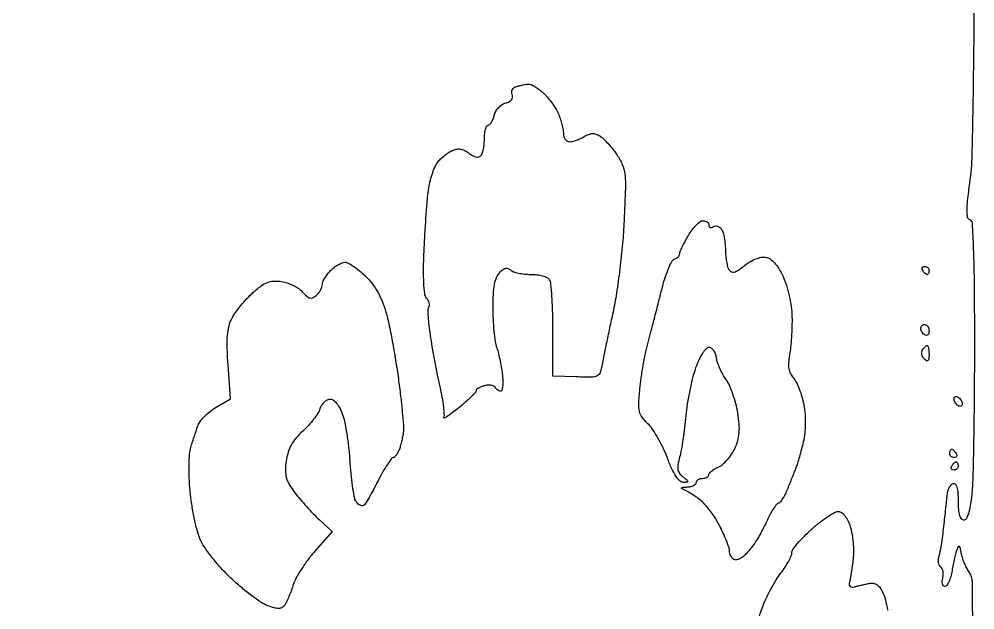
# Model space of a CAD drawing. Extents: x 0 to 102, y 0 to 135.
# Drawn here: x 82.06 to 101.52, y 55.1 to 67.13 of the extents above; entities that cross this region are included whole.
import ezdxf

# ---------------------------------------------------------------- set-up
doc = ezdxf.new("R2010")
doc.units = 0
doc.header["$MEASUREMENT"] = 0

msp = doc.modelspace()

# ---------------------------------------------------------------- linework, layer by layer
for points in [[(30.835569, 68.0607, 0.000004), (30.856286, 64.932268, 0.000002), (30.883525, 60.825814, 0.000002), (30.912326, 56.488502, 0.000002), (30.938318, 52.5789, -0.000116)], [(31.042661, 24.1956, 0.000001), (31.037549, 23.023692, 0.000001), (31.032419, 21.846099, 0.000001), (31.02793, 20.814404, 0.000005)], [(101.496038, 52.974702, 0.000597), (101.471966, 55.66107, 0.151355), (101.400123, 55.8849, -0.035377), (101.3526, 55.964129, -0.020897), (101.30682, 56.064539, -0.020845), (101.26931, 56.169142, -0.033327), (101.247127, 56.261391, 0.015041), (101.22798, 56.356117, 0.146138), (101.207871, 56.39126, 0.453736), (101.185931, 56.389256, 0.062187), (101.160776, 56.3436, 0.029883), (101.137855, 56.274345, 0.00783), (101.109557, 56.160785, 0.007925), (101.081358, 56.030216, 0.008042), (101.057458, 55.89945, -0.026172), (101.030662, 55.777922, -0.038785), (100.993597, 55.675392, -0.044249), (100.952512, 55.60243, -0.247236), (100.9141, 55.5822, -0.209006), (100.883176, 55.595717, -0.120277), (100.863081, 55.631878, -0.082144), (100.857379, 55.686552, -0.04898), (100.867691, 55.751316, 0.050632), (100.878372, 55.819857, 0.057959), (100.874241, 55.886009, 0.066781), (100.856824, 55.940097, 0.144069), (100.827888, 55.972364, -0.15499), (100.799489, 56.005424, -0.066477), (100.783826, 56.062151, -0.056795), (100.782205, 56.132084, -0.04751), (100.795887, 56.205098, 0.025027), (100.819119, 56.304252, 0.006141), (100.847109, 56.469471, 0.006273), (100.874512, 56.6598, 0.00623), (100.8972, 56.8512, -0.000201), (100.917423, 57.041394, -0.000212), (100.937431, 57.228101, -0.000203), (100.954809, 57.389002, -0.000967), (100.964948, 57.480869, -0.052768), (100.97937, 57.546189, -0.053649), (101.007097, 57.606657, -0.059089), (101.043202, 57.653645, -0.119524), (101.082506, 57.678269, -0.308355), (101.12532, 57.666121, -0.106326), (101.156847, 57.60619, -0.051765), (101.176019, 57.493812, -0.016386), (101.1816, 57.32355, 0.017412), (101.187793, 57.145779, 0.054634), (101.209014, 57.028357, 0.099428), (101.245028, 56.96021, 0.225308), (101.296448, 56.9358, 0.257349), (101.351084, 56.965915, 0.062252), (101.396531, 57.062722, 0.039159), (101.43475, 57.221445, 0.01347), (101.465648, 57.45581, 0.019574), (101.486989, 57.783675, 0.001993), (101.504034, 58.562888, 0.002489), (101.516026, 59.491886, 0.001982), (101.52, 60.49436, 0.001959), (101.515231, 61.711364, 0.007801), (101.497734, 62.457719, 0.00471), (101.472502, 62.97798, 0.306918), (101.420324, 63.046125, -0.268308), (101.375782, 63.096424, -0.050206), (101.362975, 63.223832, -0.028339), (101.374993, 63.435154, -0.006342), (101.420432, 63.793425, 0.028766), (101.468102, 64.37831, 0.002477), (101.496377, 65.8778, 0.002569), (101.514707, 67.969643, 0.00091)], [(97.119723, 54.92402, -0.023352), (97.191181, 55.142262, -0.019245), (97.268552, 55.324446, -0.013228), (97.369511, 55.524908, -0.013354), (97.477112, 55.712966, -0.026304), (97.574178, 55.855149, 0.017983), (97.659673, 55.976016, 0.020887), (97.731825, 56.096956, 0.020426), (97.783828, 56.203172, 0.105035), (97.797106, 56.266985, -0.158714), (97.818136, 56.332491, -0.018114), (97.91478, 56.456587, -0.020438), (98.044554, 56.599066, -0.015295), (98.198393, 56.74545, -0.016188), (98.362636, 56.883121, -0.020271), (98.523879, 56.999382, -0.018896), (98.664208, 57.084721, -0.127838), (98.742226, 57.105, -0.152822), (98.808079, 57.084391, -0.073406), (98.873321, 57.023228, -0.055958), (98.933862, 56.926515, -0.032194), (98.985311, 56.798868, -0.03657), (99.021034, 56.656392, -0.020742), (99.044291, 56.479992, -0.020623), (99.053034, 56.299346, -0.031779), (99.044217, 56.143218, -0.004017), (99.0258, 56.000099, -0.004172), (99.005302, 55.859094, -0.004023), (98.985572, 55.737413, -0.018066), (98.970896, 55.6668, 0.076412), (98.966396, 55.616096, 0.184394), (98.981796, 55.582401, 0.183758), (99.015784, 55.567469, 0.07584), (99.0666, 55.572614, -0.003966), (99.127491, 55.587797, -0.00181), (99.207255, 55.60671, -0.001792), (99.291437, 55.626032, -0.002467), (99.367225, 55.642748, -0.086848), (99.45464, 55.64615, -0.119901), (99.527486, 55.617642, -0.092555), (99.591936, 55.551775, -0.036257), (99.655082, 55.440834, -0.053858), (99.700971, 55.310012, -0.015186), (99.743844, 55.097846, -0.015121)]]:
    msp.add_lwpolyline(points, format="xyb")
for points in [[(92.433491, 65.808986, -0.134631), (92.482252, 65.801014, -0.027704), (92.560058, 65.760002, -0.027289), (92.647813, 65.700599, -0.022727), (92.734333, 65.62845, -0.030837), (92.821456, 65.538354, -0.020034), (92.911082, 65.424505, -0.020152), (92.989923, 65.305868, -0.035715), (93.043592, 65.201469, -0.021669), (93.082265, 65.098761, -0.017634), (93.114929, 64.985816, -0.017986), (93.137619, 64.87951, -0.043607), (93.1446, 64.799619, 0.075646), (93.154223, 64.73638, 0.089567), (93.182142, 64.68284, 0.101157), (93.223729, 64.647106, 0.127743), (93.272648, 64.6344, 0.059866), (93.333588, 64.641723, 0.025427), (93.412533, 64.665283, 0.024715), (93.495192, 64.699287, 0.029645), (93.56904, 64.739533, -0.043969), (93.656434, 64.783966, -0.085384), (93.732761, 64.800404, -0.091973), (93.80637, 64.789907, -0.057921), (93.885142, 64.752745, -0.052065), (93.955348, 64.698196, -0.01651), (94.048074, 64.603178, -0.016285), (94.145122, 64.489723, -0.017425), (94.232315, 64.372662, -0.048716), (94.345155, 64.169979, -0.075229), (94.396695, 63.976601, -0.035663), (94.40786, 63.690431, -0.00383), (94.381335, 63.027, -0.010725), (94.349266, 62.563423, -0.007566), (94.29419, 62.044054, -0.00764), (94.226389, 61.548812, -0.015915), (94.155439, 61.1658, 0.001377), (94.08494, 60.838633, 0.001499), (94.018236, 60.520196, 0.001405), (93.962694, 60.247148, 0.007382), (93.934816, 60.096598, -0.039101), (93.894065, 59.934642, -0.202942), (93.834222, 59.867111, -0.111554), (93.722808, 59.841839, -0.008433), (93.411397, 59.846824), (92.9331, 59.862551), (92.9331, 60.789125, 0.006863), (92.928122, 61.151785, 0.009688), (92.912995, 61.474583, 0.006307), (92.891798, 61.742961, 0.121336), (92.864657, 61.82145, 0.143888), (92.817261, 61.862235, 0.039181), (92.723351, 61.896136, 0.036236), (92.605899, 61.919416, 0.030818), (92.479727, 61.9272, -0.025916), (92.351966, 61.933827, -0.028589), (92.229759, 61.953649, -0.029693), (92.128541, 61.982463, -0.112647), (92.073201, 62.017239, 0.104095), (92.023902, 62.049394, 0.145789), (91.971807, 62.053621, 0.105599), (91.913508, 62.027658, 0.039019), (91.844781, 61.968896, 0.098212), (91.780036, 61.872113, 0.050498), (91.737756, 61.731913, 0.034989), (91.713652, 61.535375, 0.013022), (91.7064, 61.256981, 0.012796), (91.712481, 61.019413, 0.012387), (91.73071, 60.779875, 0.012393), (91.757184, 60.570049, 0.043806), (91.789156, 60.438174, -0.020555), (91.823224, 60.32159, -0.010285), (91.857144, 60.171757, -0.010193), (91.885938, 60.015016, -0.014817), (91.904393, 59.87565, -0.019994), (91.911949, 59.754027, -0.033358), (91.907375, 59.651592, -0.037199), (91.893403, 59.577212, -0.339943), (91.86893, 59.5584, -0.094106), (91.839449, 59.563998, -0.052884), (91.807027, 59.580918, -0.050188), (91.776771, 59.605735, -0.057558), (91.753609, 59.635058, 0.15438), (91.723209, 59.661234, 0.064046), (91.670471, 59.676206, 0.054994), (91.605323, 59.678737, 0.046215), (91.537116, 59.667491, 0.031501), (91.472362, 59.646121, 0.043284), (91.417678, 59.618463, 0.050345), (91.379355, 59.589004, 0.20657), (91.368, 59.562692, -0.192279), (91.353883, 59.527339, -0.009539), (91.264243, 59.43653, -0.014249), (91.150122, 59.331423, -0.009715), (91.014785, 59.218267, -0.00656), (90.882317, 59.114643, -0.01511), (90.779414, 59.041104, -0.029082), (90.717834, 59.004848, -0.755643), (90.709524, 59.013758, 0.154878), (90.723009, 59.069755, 0.011035), (90.70793, 59.231326, 0.014707), (90.679512, 59.426575, 0.010538), (90.636761, 59.643, -0.004577), (90.584906, 59.889987, -0.002903), (90.528791, 60.178679, -0.002915), (90.476985, 60.46281, -0.005385), (90.438722, 60.694386, -0.010228), (90.412403, 60.891818, -0.014097), (90.397416, 61.070084, -0.010685), (90.392357, 61.21744, -0.142585), (90.406683, 61.269142, 0.134238), (90.417329, 61.305251, 0.066347), (90.411911, 61.353125, 0.058545), (90.392358, 61.404736, 0.053456), (90.36089, 61.452152, -0.14491), (90.322649, 61.541378, -0.016461), (90.303993, 61.762487, -0.016455), (90.298542, 62.059506, -0.007786), (90.310085, 62.442496, -0.003818), (90.329539, 62.80692, -0.003734), (90.35468, 63.173691, -0.003679), (90.381518, 63.495263, -0.014038), (90.405347, 63.695078, -0.025916), (90.43644, 63.849579, -0.023103), (90.484306, 64.006194, -0.023779), (90.540595, 64.142993, -0.063628), (90.59692, 64.231843, -0.033958), (90.661563, 64.299861, -0.023475), (90.743082, 64.367968, -0.02375), (90.828031, 64.42628, -0.044014), (90.9027, 64.463845, -0.064794), (90.984964, 64.484739, -0.076406), (91.06518, 64.482075, -0.074973), (91.142086, 64.455269, -0.059444), (91.214619, 64.405242, 0.049856), (91.275881, 64.361237, 0.057584), (91.341832, 64.33271, 0.066556), (91.402397, 64.322919, 0.146265), (91.447269, 64.335005, 0.154637), (91.482004, 64.375385, 0.03745), (91.510783, 64.459772, 0.034891), (91.530591, 64.566175, 0.028583), (91.5372, 64.681693, -0.024471), (91.542663, 64.793251, -0.038937), (91.559357, 64.887287, -0.046029), (91.583458, 64.954241, -0.291151), (91.612629, 64.9728, 0.202578), (91.645109, 64.986523, 0.053132), (91.680748, 65.031959, 0.045179), (91.713722, 65.097085, 0.033131), (91.738603, 65.174191, -0.070446), (91.771388, 65.254736, -0.05571), (91.827503, 65.330336, -0.056953), (91.89723, 65.389927, -0.084606), (91.970263, 65.422944, 0.053265), (92.045074, 65.451292, 0.113309), (92.092372, 65.490671, 0.144478), (92.111101, 65.539851, 0.111284), (92.102777, 65.596953, -0.097197), (92.093356, 65.650983, -0.126073), (92.106814, 65.699234, -0.118577), (92.142747, 65.737128, -0.079711), (92.197539, 65.761386, -0.008127), (92.25921, 65.776573, -0.006536), (92.325986, 65.790956, -0.006612), (92.388048, 65.802624, -0.016757)], [(95.987056, 63.027, -0.073968), (96.032352, 63.020262, -0.088191), (96.070778, 63.000682, -0.100617), (96.096466, 62.971573, -0.13137), (96.1056, 62.937407, 0.126017), (96.11313, 62.908004, 0.188844), (96.13323, 62.891208, 0.148061), (96.163672, 62.890331, 0.072223), (96.199659, 62.905946, -0.123544), (96.241212, 62.919153, -0.099558), (96.28778, 62.912753, -0.089711), (96.332258, 62.887641, -0.078477), (96.367563, 62.847489, -0.073377), (96.396227, 62.782977, -0.022125), (96.420478, 62.678169, -0.02165), (96.437575, 62.556712, -0.021955), (96.444, 62.4348, 0.021016), (96.450175, 62.313291, 0.021177), (96.466526, 62.193043, 0.021554), (96.489673, 62.089823, 0.075505), (96.517045, 62.027599, 0.143083), (96.564996, 61.985423, 0.178587), (96.62369, 61.980498, 0.085245), (96.705278, 62.018888, 0.017484), (96.833, 62.114948, -0.03844), (96.941163, 62.189419, -0.037412), (97.060412, 62.247219, -0.039943), (97.173691, 62.281852, -0.093524), (97.261869, 62.28453, -0.111256), (97.351757, 62.248861, -0.059507), (97.442174, 62.169843, -0.046994), (97.531162, 62.050268, -0.02662), (97.616621, 61.891059, -0.034384), (97.684755, 61.715741, -0.020832), (97.742069, 61.500525, -0.020574), (97.782357, 61.275893, -0.028182), (97.798764, 61.071179, -0.012397), (97.798534, 60.873519, -0.009269), (97.788843, 60.655884, -0.009384), (97.772055, 60.451116, -0.021045), (97.749882, 60.296736, 0.02614), (97.728378, 60.135357, 0.061323), (97.733512, 60.014026, 0.076981), (97.766082, 59.915228, 0.065962), (97.828329, 59.824986, -0.068564), (97.886481, 59.739739, -0.023024), (97.947453, 59.601611, -0.022413), (98.001642, 59.440699, -0.023836), (98.039945, 59.278831, -0.02692), (98.06449, 59.09234, -0.02293), (98.070678, 58.893974, -0.023242), (98.058758, 58.699265, -0.030595), (98.028871, 58.523882, -0.006129), (97.991622, 58.373116, -0.005629), (97.949664, 58.218953, -0.005632), (97.909142, 58.082293, -0.018414), (97.878028, 57.9933, -0.001652), (97.844877, 57.909441, -0.000633), (97.798243, 57.793036, -0.000627), (97.747307, 57.666815, -0.000771), (97.69944, 57.54915, -0.018303), (97.651833, 57.443819, -0.026535), (97.601646, 57.354967, -0.024898), (97.554894, 57.289062, -0.22993), (97.524284, 57.2742, 0.220224), (97.492815, 57.259634, 0.022864), (97.441647, 57.193433, 0.025023), (97.385658, 57.104578, 0.017422), (97.331172, 56.99925, -0.005205), (97.273674, 56.881113, -0.004013), (97.208591, 56.753431, -0.004058), (97.14585, 56.635101, -0.009677), (97.096849, 56.54852, -0.019955), (97.046415, 56.470568, -0.011692), (96.980241, 56.381234, -0.011683), (96.909755, 56.294832, -0.019437), (96.845961, 56.225876, -0.04428), (96.783469, 56.17357, -0.055796), (96.717197, 56.13763, -0.066624), (96.657155, 56.122146, -0.169834), (96.613849, 56.131699, -0.084268), (96.581219, 56.160416, -0.053433), (96.553642, 56.203048, -0.051927), (96.53492, 56.25224, -0.065065), (96.5286, 56.300603, 0.080571), (96.517793, 56.367232, 0.012219), (96.471887, 56.49456, 0.013422), (96.409453, 56.643345, 0.011254), (96.335534, 56.797684, 0.022877), (96.246302, 56.955387, 0.019124), (96.137851, 57.114284, 0.019549), (96.027291, 57.252061, 0.048865), (95.933684, 57.340641, 0.013163), (95.84444, 57.406236, 0.011937), (95.748953, 57.469294, 0.01205), (95.660803, 57.521616, 0.037066), (95.598, 57.550988, -0.03955), (95.551815, 57.572868, -0.516337), (95.550274, 57.588866, -0.158246), (95.578808, 57.60092, -0.012683), (95.66145, 57.605921, 0.042371), (95.734319, 57.61469, 0.060745), (95.795885, 57.635489, 0.078519), (95.837708, 57.66434, 0.205373), (95.8518, 57.6972, -0.148195), (95.861577, 57.729463, -0.098894), (95.889077, 57.756949, -0.082425), (95.930186, 57.775481, -0.064853), (95.9787, 57.7818, 0.054008), (96.027247, 57.787059, 0.073734), (96.068323, 57.802662, 0.093425), (96.095892, 57.825721, 0.173704), (96.1056, 57.85282, -0.184481), (96.118297, 57.886061, -0.039465), (96.163793, 57.929493, -0.036291), (96.227855, 57.974339, -0.027676), (96.303703, 58.014103, 0.071111), (96.389135, 58.068803, 0.033587), (96.482528, 58.160943, 0.032435), (96.568998, 58.272322, 0.03935), (96.634281, 58.387232, 0.03893), (96.694986, 58.548427, 0.04987), (96.723778, 58.704272, 0.042058), (96.723595, 58.882359, 0.018727), (96.694886, 59.115446, 0.024206), (96.655223, 59.303005, 0.020036), (96.595485, 59.498287, 0.020497), (96.526069, 59.673133, 0.050007), (96.457419, 59.793354, -0.029046), (96.391837, 59.897797, -0.021863), (96.331753, 60.019404, -0.022276), (96.285233, 60.139114, -0.046544), (96.26216, 60.236308, 0.054579), (96.24169, 60.316778, 0.0674), (96.205115, 60.384897, 0.080788), (96.158803, 60.430916, 0.156509), (96.109614, 60.4467, 0.210395), (96.051346, 60.421046, 0.040848), (95.979229, 60.32806, 0.035833), (95.90505, 60.194312, 0.022795), (95.837473, 60.029521, 0.023649), (95.776603, 59.830132, 0.011641), (95.717245, 59.571646, 0.011523), (95.667956, 59.299857, 0.016462), (95.637779, 59.056621, -0.007776), (95.612871, 58.822671, -0.006833), (95.57974, 58.579268, -0.006882), (95.543813, 58.360424, -0.020438), (95.511028, 58.211964, 0.023302), (95.477969, 58.058086, 0.084113), (95.478249, 57.958167, 0.117874), (95.510661, 57.882625, 0.070407), (95.579808, 57.812804, -0.007889), (95.665604, 57.745466, -0.209097), (95.678699, 57.720147, -0.405897), (95.665191, 57.704307, -0.018505), (95.587165, 57.699891, -0.199942), (95.515497, 57.728113, -0.055668), (95.437103, 57.823146, -0.039086), (95.352948, 57.977045, -0.0161), (95.262515, 58.197005, 0.021062), (95.175476, 58.402878, 0.018975), (95.068589, 58.60816, 0.019386), (94.95863, 58.784814, 0.055325), (94.864817, 58.89483, -0.044091), (94.749093, 59.024538, -0.103665), (94.694814, 59.141724, -0.068559), (94.680534, 59.299486, -0.011731), (94.701675, 59.600576, -0.012895), (94.729036, 59.828747, -0.007933), (94.772413, 60.095838, -0.007953), (94.823743, 60.358807, -0.01408), (94.875586, 60.5736, 0.001872), (94.934283, 60.793141, 0.000924), (95.007313, 61.072544, 0.000916), (95.082039, 61.362797, 0.001339), (95.146701, 61.618734, -0.015152), (95.210265, 61.843939, -0.02113), (95.281582, 62.040746, -0.018219), (95.35163, 62.194971, -0.187558), (95.402472, 62.241136, 0.051654), (95.4449, 62.262667, 0.05582), (95.480815, 62.29197, 0.062833), (95.505306, 62.324226, 0.131731), (95.5134, 62.354416, -0.101727), (95.522159, 62.397019, -0.010045), (95.565557, 62.492756, -0.012347), (95.622958, 62.60565, -0.009492), (95.690956, 62.726064, -0.027095), (95.767631, 62.841271, -0.033988), (95.851178, 62.9386, -0.036221), (95.929876, 63.007775, -0.163606)], [(88.697076, 62.181, -0.125375), (88.761321, 62.164633, -0.022574), (88.867779, 62.100233, -0.023099), (88.988369, 62.011314, -0.019089), (89.108452, 61.90605, -0.038336), (89.243997, 61.756483, -0.035073), (89.359607, 61.58363, -0.033179), (89.455398, 61.386864, -0.027214), (89.531687, 61.1658, -0.017345), (89.590908, 60.927117, -0.005881), (89.660848, 60.576244, -0.00584), (89.729094, 60.186412, -0.006683), (89.784986, 59.8122, -0.003889), (89.830045, 59.459648, -0.005016), (89.86566, 59.135136, -0.00386), (89.89064, 58.863064, -0.043431), (89.890318, 58.7547, -0.020462), (89.880007, 58.676254, -0.010621), (89.861071, 58.579287, -0.010543), (89.837367, 58.480358, -0.015776), (89.812143, 58.39515, -0.030527), (89.783, 58.32227, -0.041031), (89.747474, 58.260715, -0.046617), (89.711097, 58.217406, -0.19725), (89.680386, 58.2048, 0.241517), (89.64356, 58.18591, 0.011238), (89.561863, 58.066598, 0.0165), (89.469739, 57.914618, 0.010884), (89.373534, 57.734325, -0.00633), (89.278082, 57.551452, -0.008973), (89.188217, 57.39142, -0.005673), (89.109318, 57.260082, -0.116756), (89.076934, 57.227656, -0.174469), (89.048173, 57.221583, -0.076775), (89.010381, 57.232885, -0.062485), (88.969751, 57.258851, -0.047934), (88.932608, 57.296281, -0.120981), (88.897005, 57.370944, -0.011619), (88.860507, 57.570462, -0.014255), (88.828887, 57.813862, -0.010784), (88.807594, 58.082469, 0.01224), (88.784264, 58.366269, 0.011387), (88.74666, 58.655537, 0.011449), (88.701492, 58.91108, 0.037301), (88.655276, 59.076519, 0.031133), (88.598216, 59.208084, 0.055403), (88.533375, 59.306587, 0.072925), (88.464666, 59.368367, 0.147751), (88.395706, 59.3892, 0.115666), (88.335186, 59.37501, 0.070867), (88.274496, 59.333301, 0.064941), (88.222838, 59.271656, 0.065206), (88.188805, 59.198906, -0.065561), (88.146083, 59.107748, -0.021577), (88.060796, 58.986329, -0.021071), (87.953503, 58.858332, -0.02237), (87.837842, 58.742463, 0.031665), (87.699738, 58.598873, 0.049897), (87.602851, 58.458131, 0.052502), (87.539033, 58.306465, 0.040033), (87.500863, 58.130282, 0.030754), (87.486984, 57.937437, 0.070881), (87.505956, 57.79363, 0.06814), (87.564955, 57.657425, 0.026699), (87.680528, 57.487845, 0.012868), (87.786218, 57.356434, 0.007764), (87.917814, 57.205969, 0.007775), (88.053298, 57.060443, 0.013494), (88.170837, 56.944496), (88.435068, 56.697551), (88.086842, 56.301945, 0.021298), (87.946201, 56.127741, 0.017734), (87.811581, 55.93145, 0.018098), (87.701134, 55.742726, 0.045495), (87.638782, 55.596219, -0.011949), (87.594922, 55.470366, -0.0125), (87.54571, 55.348652, -0.012241), (87.49809, 55.245827, -0.052731), (87.462131, 55.188923, -0.117204), (87.41093, 55.148481, -0.109228), (87.34564, 55.134046, -0.068644), (87.256043, 55.146405, -0.021172), (87.126213, 55.188923, -0.05667), (86.994784, 55.256022, -0.014394), (86.798724, 55.394236, -0.01449), (86.582541, 55.566146, -0.014204), (86.375199, 55.7514, -0.019463), (86.176734, 55.95433, -0.017494), (85.987163, 56.179228, -0.017827), (85.831396, 56.392985, -0.05141), (85.745, 56.554435, -0.034166), (85.68759, 56.727489, -0.012413), (85.629322, 56.97954, -0.012242), (85.579009, 57.259391, -0.014287), (85.545388, 57.527335, -0.01401), (85.527496, 57.789122, -0.014176), (85.524395, 58.050474, -0.014101), (85.534556, 58.277724, -0.054555), (85.560042, 58.4163, -0.004714), (85.594493, 58.527547, -0.003307), (85.635291, 58.652178, -0.003336), (85.675947, 58.771012, -0.006964), (85.709509, 58.862889, -0.074918), (85.758094, 58.948991, -0.030719), (85.847267, 59.049703, -0.029539), (85.958, 59.147929, -0.033389), (86.075278, 59.228128), (86.367561, 59.400579), (86.318463, 60.096305, -0.009998), (86.300528, 60.451429, -0.028852), (86.307232, 60.697658, -0.041231), (86.338715, 60.88405, -0.057071), (86.398986, 61.042365, -0.036045), (86.469452, 61.157341, -0.016134), (86.57744, 61.298172, -0.015874), (86.701693, 61.440365, -0.02077), (86.824469, 61.561662, -0.022657), (86.990183, 61.699131, -0.068255), (87.117999, 61.770777, -0.083414), (87.245299, 61.797665, -0.04639), (87.404115, 61.789558, -0.045311), (87.523659, 61.761029, -0.034402), (87.648168, 61.709323, -0.03525), (87.75908, 61.643912, -0.065604), (87.836428, 61.574084, 0.0284), (87.919351, 61.487223, 0.126736), (87.980676, 61.453747, 0.172471), (88.039837, 61.459327, 0.064364), (88.111378, 61.504596, 0.048354), (88.159751, 61.553354, 0.041547), (88.200663, 61.612931, 0.043573), (88.228713, 61.67383, 0.086346), (88.2378, 61.726059, -0.100664), (88.249259, 61.782401, -0.033342), (88.287502, 61.858069, -0.031636), (88.342248, 61.938456, -0.031079), (88.407, 62.0118, -0.032166), (88.480665, 62.076551, -0.032195), (88.562005, 62.131297, -0.033963), (88.63901, 62.169464, -0.098377)], [(100.499807, 62.0964, -0.093332), (100.534007, 62.08996, -0.09642), (100.563082, 62.071549, -0.099167), (100.582542, 62.04408, -0.105053), (100.5894, 62.0118, -0.042167), (100.586664, 61.979411, -0.061769), (100.578441, 61.952051, -0.081139), (100.566359, 61.933499, -0.210953), (100.552093, 61.9272, -0.151918), (100.534265, 61.932745, -0.038439), (100.510386, 61.952051, -0.035638), (100.485257, 61.979417, -0.029505), (100.4625, 62.0118, -0.082592), (100.449259, 62.044126, -0.161196), (100.451891, 62.071549, -0.182303), (100.469779, 62.089777, -0.108972)], [(100.5048, 60.912, -0.153634), (100.537065, 60.901846, -0.097988), (100.564549, 60.873256, -0.080552), (100.583094, 60.830538, -0.062283), (100.5894, 60.780107, -0.066118), (100.583202, 60.733439, -0.138808), (100.564549, 60.702317, -0.191142), (100.536918, 60.691368, -0.139169), (100.5048, 60.7005, -0.06081), (100.472439, 60.726405, -0.051032), (100.445051, 60.760811, -0.053229), (100.426401, 60.798081, -0.089642), (100.4202, 60.832393, -0.105429), (100.426677, 60.862767, -0.099231), (100.445051, 60.888615, -0.096318), (100.472505, 60.905941, -0.092995)], [(100.552093, 60.489, -0.322196), (100.566635, 60.478544, -0.031559), (100.578441, 60.434327, -0.030595), (100.586706, 60.374222, -0.018873), (100.5894, 60.30288, -0.02285), (100.585418, 60.21579, -0.178281), (100.56825, 60.179721, -0.339454), (100.539796, 60.176313, -0.062607), (100.495251, 60.210909, -0.074436), (100.463537, 60.253791, -0.072722), (100.445456, 60.304418, -0.077894), (100.443321, 60.354799, -0.11056), (100.457944, 60.397029, -0.027183), (100.482443, 60.432237, -0.033717), (100.509047, 60.461983, -0.035867), (100.53403, 60.483111, -0.158891)], [(101.1816, 59.4315, -0.064269), (101.213962, 59.405227, -0.051777), (101.241349, 59.369722, -0.053414), (101.259979, 59.330842, -0.085235), (101.2662, 59.294614, -0.117858), (101.259496, 59.26657, -0.186277), (101.241349, 59.250224, -0.154201), (101.21395, 59.24861, -0.076764), (101.1816, 59.2623, -0.064269), (101.149238, 59.288573, -0.051777), (101.121851, 59.324078, -0.053414), (101.103221, 59.362958, -0.085235), (101.097, 59.399186, -0.117858), (101.103704, 59.42723, -0.186277), (101.121851, 59.443576, -0.154201), (101.14925, 59.44519, -0.076764)], [(101.049707, 58.374, -0.151918), (101.067535, 58.368455, -0.038439), (101.091414, 58.349149, -0.035638), (101.116543, 58.321783, -0.029505), (101.1393, 58.2894, -0.082592), (101.152541, 58.257074, -0.161196), (101.149909, 58.229651, -0.182303), (101.132021, 58.211423, -0.108972), (101.101993, 58.2048, -0.093332), (101.067793, 58.21124, -0.09642), (101.038718, 58.229651, -0.099167), (101.019258, 58.25712, -0.105053), (101.0124, 58.2894, -0.042167), (101.015136, 58.321789, -0.061769), (101.023359, 58.349149, -0.081139), (101.035441, 58.367701, -0.210953)], [(101.144293, 58.1202, -0.210953), (101.158559, 58.113901, -0.081139), (101.170641, 58.095349, -0.061769), (101.178864, 58.067989, -0.042167), (101.1816, 58.0356, -0.105053), (101.174742, 58.00332, -0.099167), (101.155282, 57.975851, -0.09642), (101.126207, 57.95744, -0.093332), (101.092007, 57.951, -0.108972), (101.061979, 57.957623, -0.182303), (101.044091, 57.975851, -0.161196), (101.041459, 58.003274, -0.082592), (101.0547, 58.0356, -0.029505), (101.077457, 58.067983, -0.035638), (101.102586, 58.095349, -0.038439), (101.126465, 58.114655, -0.151918)]]:
    msp.add_lwpolyline(points, format="xyb", close=True)

doc.saveas('drawing.dxf')
